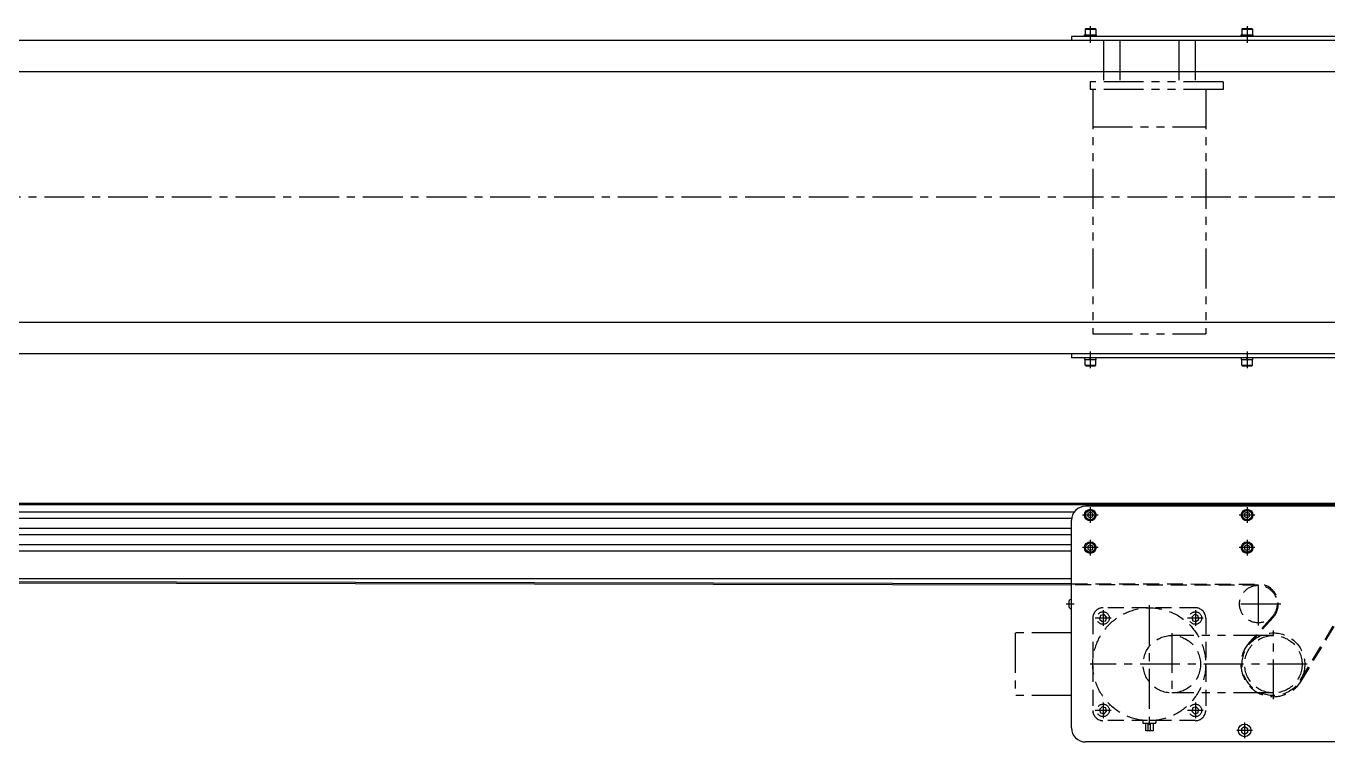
# Model space of a CAD drawing. Extents: x -18 to 4120, y -247 to 396.
# Drawn here: x 1076 to 2115, y -174 to 396 of the extents above; entities that cross this region are included whole.
import ezdxf

# ---------------------------------------------------------------- set-up
doc = ezdxf.new("R2010")
doc.units = 0
for name, pattern in [('CENTER', [50.8, 31.75, -6.35, 6.35, -6.35]), ('DASHED', [19.05, 12.7, -6.35]), ('PHANTOM', [63.5, 31.75, -6.35, 6.35, -6.35, 6.35, -6.35])]:
    doc.linetypes.add(name, pattern=pattern)
doc.layers.get('0').update_dxf_attribs({"linetype": 'CONTINUOUS'})
doc.layers.add('CENTER', color=1, linetype='CENTER')

msp = doc.modelspace()

# ---------------------------------------------------------------- linework, layer by layer
at = {"color": 7, "linetype": 'CONTINUOUS'}
for p, q in [((4020, 385), (80, 385)), ((1910, 388.2), (1910, 385)), ((2190, 388.2), (1910, 388.2)), ((1920.4, 389.5), (1929.6, 389.5)), ((1920.4, 388.2), (1920.4, 389.5)), ((1920.8, 394), (1921.3, 394.5)), ((1920.8, 394), (1929.3, 394)), ((1920.8, 394), (1920.8, 389.5)), ((1920.8, 389.5), (1929.3, 389.5)), ((1921.3, 394.5), (1928.8, 394.5)), ((1925, 389.5), (1924.7, 388.2)), ((1925.3, 389.5), (1925, 388.2)), ((1928.8, 394.5), (1929.3, 394)), ((1929.3, 394), (1929.3, 389.5)), ((1929.6, 389.5), (1929.6, 388.2)), ((2045.4, 389.5), (2054.6, 389.5)), ((2045.4, 388.2), (2045.4, 389.5)), ((2045.7, 394), (2046.2, 394.5)), ((2045.7, 394), (2054.2, 394)), ((2045.7, 394), (2045.7, 389.5)), ((2045.7, 389.5), (2054.2, 389.5)), ((2046.2, 394.5), (2053.7, 394.5)), ((2050, 389.5), (2049.7, 388.2)), ((2050.3, 389.5), (2050, 388.2)), ((2053.7, 394.5), (2054.2, 394)), ((2054.2, 394), (2054.2, 389.5)), ((2054.6, 389.5), (2054.6, 388.2)), ((4115.9, 360), (-15.9, 360)), ((4115.9, 160), (-15.9, 160)), ((4020, 135), (80, 135)), ((1910, 135), (1910, 131.8)), ((2190, 131.8), (1910, 131.8)), ((1920.4, 131.8), (1920.4, 130.5)), ((1920.4, 130.5), (1929.6, 130.5)), ((1920.8, 130.5), (1929.3, 130.5)), ((1920.8, 126), (1920.8, 130.5)), ((1920.8, 126), (1929.3, 126)), ((1920.8, 126), (1921.3, 125.5)), ((1921.3, 125.5), (1928.8, 125.5)), ((1925, 130.5), (1924.7, 131.8)), ((1925.3, 130.5), (1925, 131.8)), ((1928.8, 125.5), (1929.3, 126)), ((1929.3, 126), (1929.3, 130.5)), ((1929.6, 130.5), (1929.6, 131.8)), ((2045.4, 131.8), (2045.4, 130.5)), ((2045.4, 130.5), (2054.6, 130.5)), ((2045.7, 130.5), (2054.2, 130.5)), ((2045.7, 126), (2045.7, 130.5)), ((2045.7, 126), (2054.2, 126)), ((2045.7, 126), (2046.2, 125.5)), ((2046.2, 125.5), (2053.7, 125.5)), ((2050, 130.5), (2049.7, 131.8)), ((2050.3, 130.5), (2050, 131.8)), ((2053.7, 125.5), (2054.2, 126)), ((2054.2, 126), (2054.2, 130.5)), ((2054.6, 130.5), (2054.6, 131.8)), ((0, 15.9), (4100, 15.9)), ((0, 15), (4100, 15)), ((4100, 14.5), (0, 14.5)), ((2178.8, 13.5), (1921.2, 13.5)), ((1925, 11.1), (1925, 10.8)), ((1925.3, 11.1), (1925.3, 10.7)), ((2050, 11.1), (2050, 10.8)), ((2050.3, 11.1), (2050.3, 10.7)), ((304.2, 9.1), (1912.3, 9.1)), ((304.3, 3.9), (1910.1, 3.9)), ((1910, -163.3), (1910, 2.3)), ((1925, 8.8), (1923, 7.7)), ((1923, 7.7), (1923, 5.3)), ((1923, 5.3), (1925, 4.2)), ((1927, 7.7), (1925, 8.8)), ((1925, 4.2), (1927, 5.3)), ((1927, 5.3), (1927, 7.7)), ((2050, 8.8), (2048, 7.7)), ((2048, 7.7), (2048, 5.3)), ((2048, 5.3), (2050, 4.2)), ((2052, 7.7), (2050, 8.8)), ((2050, 4.2), (2052, 5.3)), ((2052, 5.3), (2052, 7.7)), ((304.2, -3.9), (1910, -3.9)), ((304.3, -9.1), (1910, -9.1)), ((304.2, -16.9), (1910, -16.9)), ((1925, -17.2), (1923, -18.3)), ((1923, -18.3), (1923, -20.7)), ((1923, -20.7), (1925, -21.8)), ((1925, -14.9), (1925, -15.2)), ((1927, -18.3), (1925, -17.2)), ((1925, -21.8), (1927, -20.7)), ((1925.3, -14.9), (1925.3, -15.3)), ((1927, -20.7), (1927, -18.3)), ((2050, -17.2), (2048, -18.3)), ((2048, -18.3), (2048, -20.7)), ((2048, -20.7), (2050, -21.8)), ((2050, -14.9), (2050, -15.2)), ((2052, -18.3), (2050, -17.2)), ((2050, -21.8), (2052, -20.7)), ((2050.3, -14.9), (2050.3, -15.3)), ((2052, -20.7), (2052, -18.3)), ((304.3, -22.1), (1910, -22.1)), ((15, -45.9), (1910, -49.2)), ((1910, -44.5), (80, -44.5)), ((1910, -48.3), (80, -45.1)), ((1907.8, -62.5), (1907.8, -66.5)), ((2048, -162.4), (2045.5, -163.9)), ((2045.5, -163.9), (2045.5, -166.8)), ((2050.5, -163.9), (2048, -162.4)), ((2050.5, -166.8), (2050.5, -163.9)), ((2031, -174.5), (1921.2, -174.5)), ((2049.2, -174.5), (2031, -174.5)), ((2178.8, -174.5), (2041.2, -174.5)), ((2045.5, -166.8), (2048, -168.2)), ((2048, -168.2), (2050.5, -166.8))]:
    msp.add_line(p, q, dxfattribs=at)
at = {"color": 3, "linetype": 'PHANTOM'}
for p, q in [((1935.5, 385), (1935.5, 352)), ((1948.5, 385), (1948.5, 352)), ((1995.5, 385), (1995.5, 352)), ((2008.5, 385), (2008.5, 352)), ((1925, 352), (1925, 346)), ((2031, 352), (1925, 352)), ((2031, 346), (1925, 346)), ((1927, 346), (1927, 151)), ((2017, 346), (2017, 151)), ((2031, 352), (2031, 346)), ((1927, 316), (2017, 316)), ((1927, 151), (2017, 151)), ((1910, -87.5), (1865, -87.5)), ((1865, -87.5), (1865, -137.5)), ((2071, -89.6), (1989.9, -89.6)), ((1910, -137.5), (1865, -137.5)), ((2071, -135.4), (1990, -135.4))]:
    msp.add_line(p, q, dxfattribs=at)
at = {"color": 3, "linetype": 'DASHED'}
for p, q in [((1910, -48.3), (2059, -48.6)), ((2059, -49.5), (1910, -49.2)), ((2092.4, -125.5), (2134.4, -56.2)), ((2093.1, -125.9), (2135.2, -56.7)), ((2008.8, -67.5), (1935.2, -67.5)), ((1927, -75.7), (1927, -149.3)), ((2017, -75.7), (2017, -149.3)), ((2070.2, -74.5), (2051.7, -95.3)), ((2070.9, -75.1), (2052.3, -95.9)), ((2008.8, -157.5), (1935.2, -157.5)), ((1966.8, -157.5), (1966.8, -159)), ((1967.3, -159.5), (1976.8, -159.5)), ((1969, -159.5), (1969, -165.5)), ((1971, -159.5), (1971, -165.5)), ((1973, -165.5), (1973, -159.5)), ((1975, -159.5), (1975, -165.5)), ((1977.3, -157.5), (1977.3, -159))]:
    msp.add_line(p, q, dxfattribs=at)
for points in [[(1934.5, -78.5), (1937.3, -77.8), (1938, -75), (1936, -72.9), (1933.2, -73.7), (1932.4, -76.5)], [(2006, -75), (2006.7, -77.8), (2009.5, -78.5), (2011.6, -76.5), (2010.8, -73.7), (2008, -72.9)], [(1938, -150), (1937.3, -147.2), (1934.5, -146.5), (1932.4, -148.5), (1933.2, -151.3), (1936, -152.1)], [(2009.5, -146.5), (2006.7, -147.2), (2006, -150), (2008, -152.1), (2010.8, -151.3), (2011.6, -148.5)]]:
    msp.add_lwpolyline(points, close=True, dxfattribs=at)
at = {"color": 7, "linetype": 'CONTINUOUS'}
for centre, radius in [((1925, 6.5), 4.6), ((1925, 6.5), 4.25), ((2050, 6.5), 4.6), ((2050, 6.5), 4.25), ((1925, 6.5), 3.75), ((2050, 6.5), 3.75), ((1925, -19.5), 4.6), ((1925, -19.5), 4.25), ((1925, -19.5), 3.75), ((2050, -19.5), 4.6), ((2050, -19.5), 4.25), ((2050, -19.5), 3.75), ((2048, -165.3), 5)]:
    msp.add_circle(centre, radius, dxfattribs=at)
at = {"color": 3, "linetype": 'DASHED'}
for centre, radius in [((2059, -64.5), 15), ((1972, -112.5), 45), ((1935.2, -75.7), 5), ((2008.8, -75.7), 5), ((1990, -112.5), 22.9), ((2071, -112.5), 25), ((2071, -112.5), 22.9), ((1935.2, -149.3), 5), ((2008.8, -149.3), 5)]:
    msp.add_circle(centre, radius, dxfattribs=at)
at = {"color": 7, "linetype": 'CONTINUOUS'}
for centre, radius, start, end in [((1921.2, 2.3), 11.2, 90, 180), ((1909.9, -62.8), 2.12, 87.2573, 171.3215), ((1909.9, -66.2), 2.12, 188.6785, 272.7427), ((1921.2, -163.3), 11.2, 180, 270)]:
    msp.add_arc(centre, radius, start, end, dxfattribs=at)
at = {"color": 3, "linetype": 'DASHED'}
for centre, radius, start, end in [((2059, -64.5), 15.9, 318.2809, 89.8991), ((1935.2, -75.7), 8.23, 90, 180), ((2008.8, -75.7), 8.23, 0, 90), ((2071, -112.5), 25.9, 138.2809, 328.7308), ((1935.2, -149.3), 8.23, 180, 270), ((2008.8, -149.3), 8.23, 270, 0), ((1967.3, -159), 0.5, 180, 270), ((1976.8, -159), 0.5, 270, 0)]:
    msp.add_arc(centre, radius, start, end, dxfattribs=at)
at = {"color": 3, "linetype": 'CONTINUOUS'}
for centre, start, end in [((1969.5, -166.4), 60, 120), ((1970.5, -164.6), 240, 300), ((1971.5, -166.4), 60, 120), ((1972.5, -164.6), 240, 300), ((1973.5, -166.4), 60, 120), ((1974.5, -164.6), 240, 300)]:
    msp.add_arc(centre, 1, start, end, dxfattribs=at)
at = {"layer": 'CENTER', "color": 1, "linetype": 'CENTER'}
for p, q in [((1925, 396.5), (1925, 383)), ((2050, 396.5), (2050, 383)), ((4119.9, 260), (-17.9, 260)), ((1925, 137), (1925, 123.5)), ((2050, 137), (2050, 123.5)), ((1925, 12.8), (1925, 0.3)), ((2050, 12.8), (2050, 0.3)), ((1931.2, 6.5), (1918.7, 6.5)), ((2056.2, 6.5), (2043.8, 6.5)), ((1931.2, -19.5), (1918.7, -19.5)), ((1925, -13.2), (1925, -25.7)), ((2056.2, -19.5), (2043.8, -19.5)), ((2050, -13.2), (2050, -25.7)), ((2059, -81.5), (2059, -46.6)), ((1912, -64.5), (1905.8, -64.5)), ((1935.2, -69.5), (1935.2, -82)), ((1972, -65.5), (1972, -166.5)), ((2008.8, -69.5), (2008.8, -82)), ((2076.9, -64.5), (2042, -64.5)), ((1941.5, -75.7), (1929, -75.7)), ((2015, -75.7), (2002.5, -75.7)), ((1990, -87.6), (1990, -137.4)), ((2071, -140.4), (2071, -85.5)), ((2098, -112.5), (1925, -112.5)), ((1935.2, -143), (1935.2, -155.5)), ((2008.8, -143), (2008.8, -155.5)), ((1941.5, -149.3), (1929, -149.3)), ((2015, -149.3), (2002.5, -149.3)), ((2054.3, -165.3), (2041.8, -165.3)), ((2048, -159.1), (2048, -171.6))]:
    msp.add_line(p, q, dxfattribs=at)

doc.saveas('drawing.dxf')
